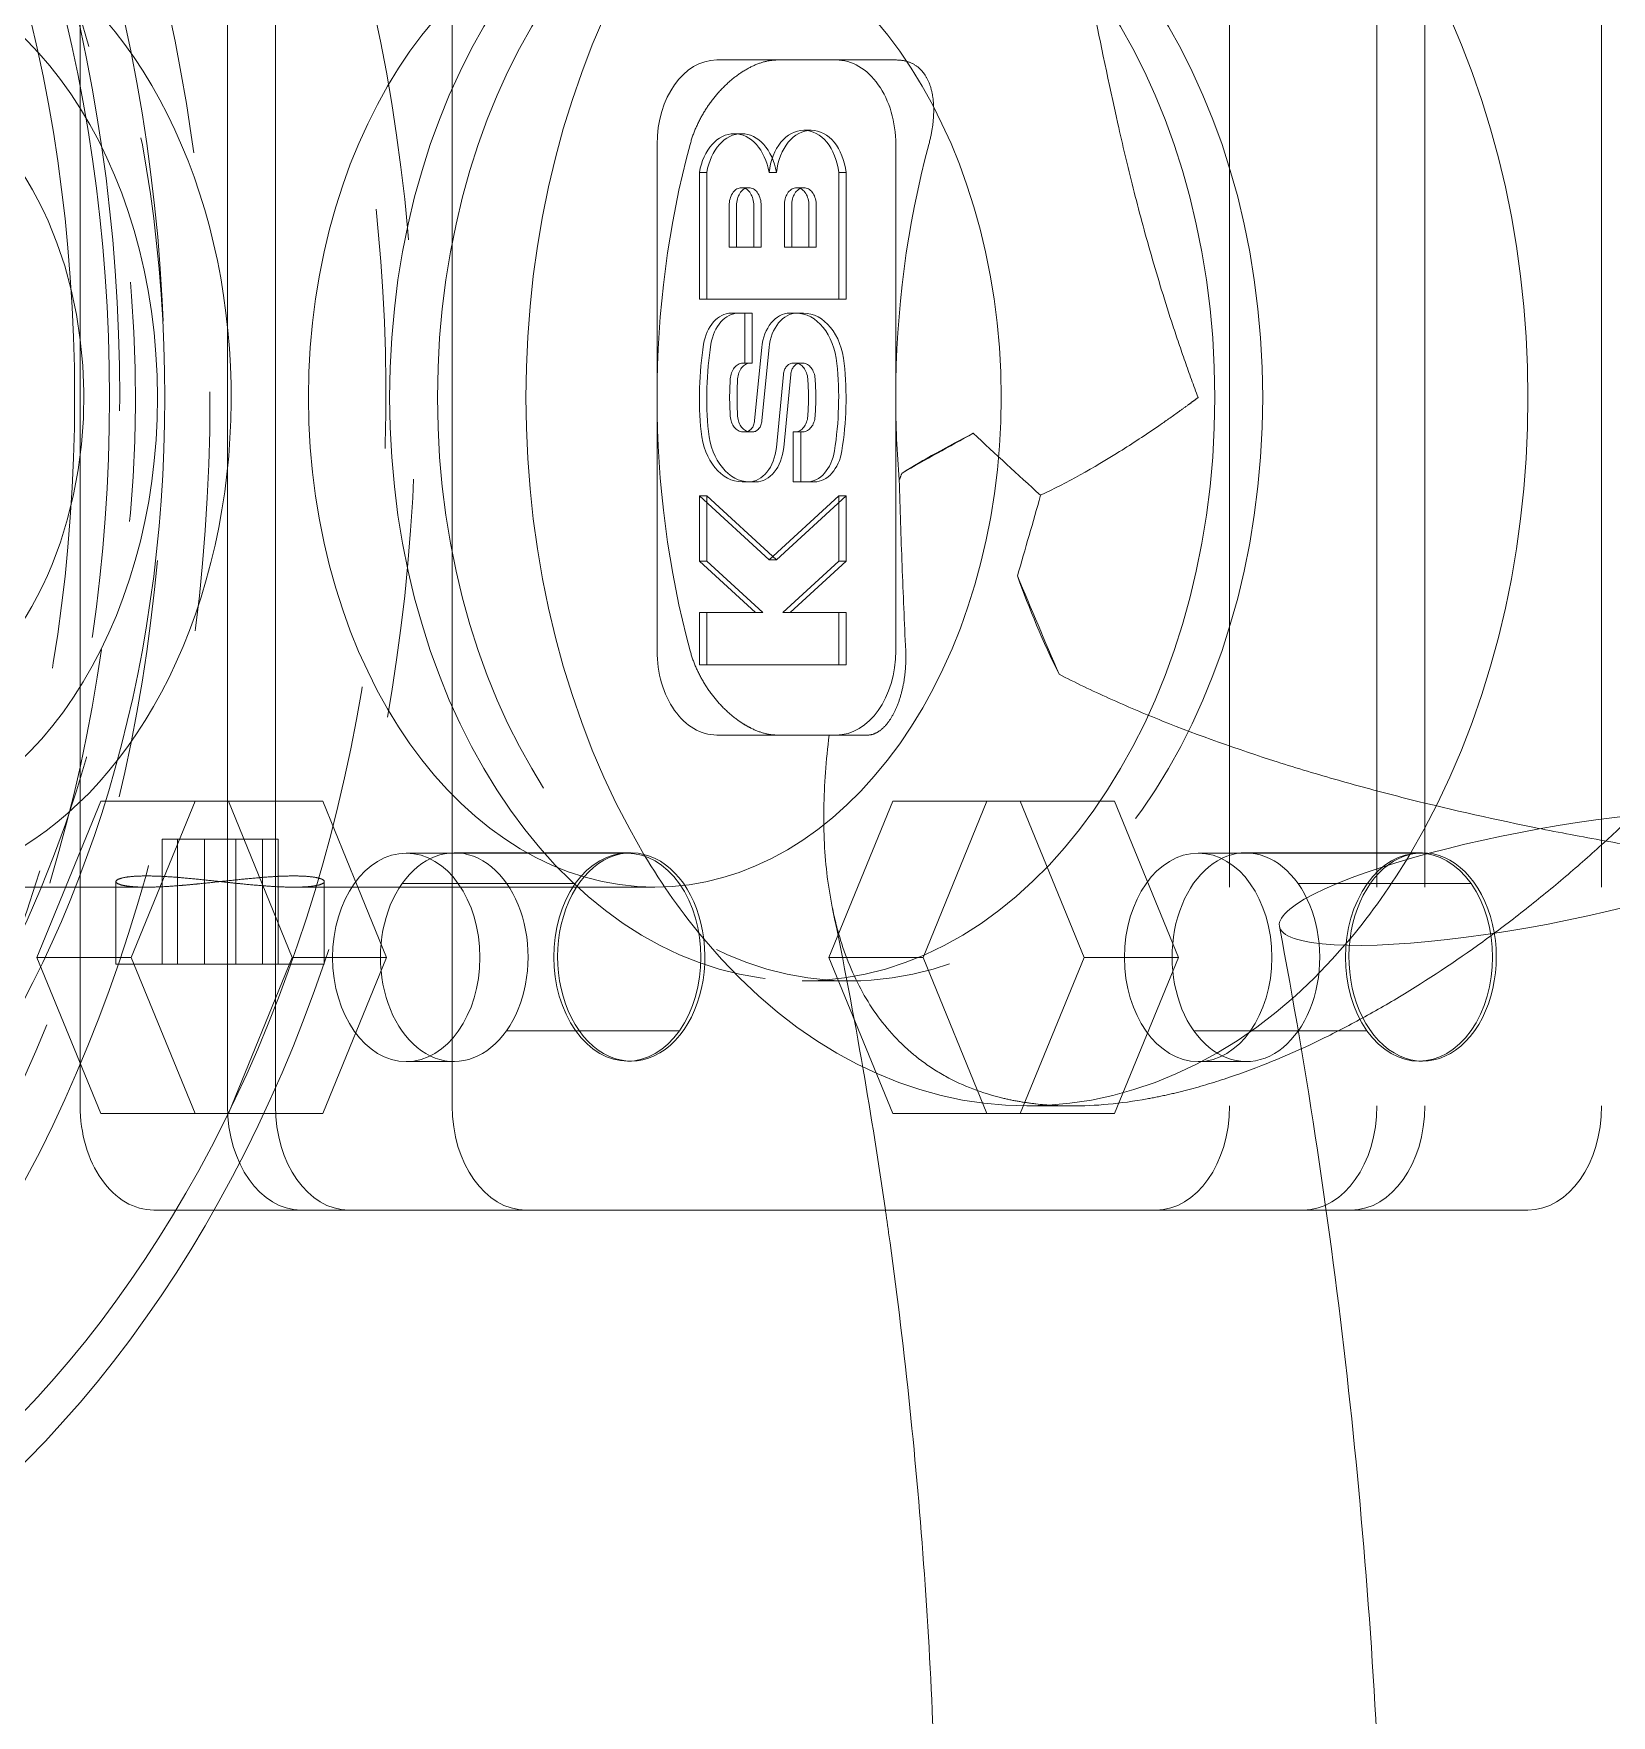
# Model space of a CAD drawing. Header units: millimetres. Extents: x -46397 to 283259, y -8690 to 23983.
# Drawn here: x 188616.7 to 188699, y 1021.4 to 1109.1 of the extents above; entities that cross this region are included whole.
import ezdxf

# ---------------------------------------------------------------- set-up
doc = ezdxf.new("R2010")
doc.units = ezdxf.units.MM
doc.linetypes.add('CENTER', pattern=[2, 1.25, -0.25, 0.25, -0.25])
doc.layers.add('mDƯỜNG TÂM', color=8, linetype='CENTER', lineweight=0)

# ---------------------------------------------------------------- blocks, each defined once
blk = doc.blocks.new('ggd')
at = {"layer": 'mDƯỜNG TÂM', "color": 8, "ltscale": 50, "extrusion": (6.890185696795331e-16, 1, 0)}
for p, q in [((501.7001736341626, 994.9435067650847), (501.7005156006489, 1068.856550243814)), ((509.3861169079901, 994.9434356454294), (509.3864588744764, 1068.856479124159)), ((511.884048471984, 994.9434125315456), (511.8843904384703, 1068.856456010275)), ((521.1071804005769, 994.943327187968), (521.1075223670341, 1068.856370666697)), ((561.6508731376962, 1068.856550243814), (561.6505311712099, 994.9435067650847)), ((569.3368164115236, 1068.856479124166), (569.3364744450373, 994.9434356454367)), ((571.8347479755175, 1068.856456010275), (571.8344060090312, 994.9434125315529)), ((581.0578799040813, 1068.856370666697), (581.057537937595, 994.943327187968)), ((538.0607018686133, 1049.508452479757), (534.9036806617514, 1049.508452479757)), ((534.9037010288739, 1049.508452479662), (541.1293150806741, 1049.508394872741)), ((544.2863362875651, 1049.508394872748), (538.0607222357648, 1049.508452479662)), ((539.4479859946587, 1045.839928613343), (539.83228315835, 1045.839928613343)), ((531.7908125344838, 1031.899785630834), (531.7908736358513, 1045.10630737005)), ((535.816376787785, 1045.663875260863), (536.2006739514763, 1045.663875260863)), ((544.2421017394518, 1045.106192156214), (544.2420406380843, 1031.899670416999)), ((534.0005755380262, 1043.638892062816), (534.000544987357, 1037.035631193205)), ((534.0005755380262, 1043.638892062816), (534.3848727017175, 1043.638892062816)), ((534.3848727017175, 1043.638892062809), (534.3848421510484, 1037.035631193197)), ((537.6321837349096, 1043.638858458777), (538.016480898601, 1043.638858458777)), ((541.2637613810948, 1037.035563985133), (541.2637919317931, 1043.638824854737)), ((541.2637919317931, 1043.638824854737), (541.6480890954845, 1043.638824854737)), ((541.6480585448153, 1037.035563985133), (541.6480890954845, 1043.638824854737)), ((536.195096637879, 1042.846480452034), (536.5793938015995, 1042.846480452034)), ((539.0692551251268, 1042.846453856837), (539.4535522888182, 1042.846453856837)), ((535.5569715151505, 1042.010073313249), (535.5569609921367, 1039.735616791491)), ((535.9412686788419, 1042.010073313242), (535.9412581558281, 1039.735616791491)), ((536.8332118727558, 1039.735604982074), (536.8332223957404, 1042.010061503832)), ((537.2175090364472, 1039.735604982074), (537.2175195594609, 1042.010061503832)), ((538.4311300023692, 1042.010046718053), (538.4311194793554, 1039.735590196295)), ((538.8154271660896, 1042.010046718053), (538.8154166430759, 1039.735590196302)), ((539.7073703599744, 1039.735578386877), (539.7073808829882, 1042.010034908635)), ((540.0916675236949, 1039.735578386877), (540.0916780467087, 1042.010034908635)), ((535.5569609921367, 1039.735616791491), (535.9412581558281, 1039.735616791491)), ((535.5569609921367, 1039.735616791491), (536.8332118727558, 1039.735604982074)), ((535.9412581558281, 1039.735616791491), (537.2175090364472, 1039.735604982074)), ((536.8332118727558, 1039.735604982074), (537.2175090364472, 1039.735604982074)), ((538.4311194793845, 1039.735590196295), (538.8154166430759, 1039.735590196295)), ((538.4311194793845, 1039.735590196295), (539.7073703599744, 1039.735578386877)), ((538.8154166430759, 1039.735590196295), (540.0916675236949, 1039.735578386877)), ((539.7073703599744, 1039.735578386877), (540.0916675236949, 1039.735578386877)), ((534.0005449873279, 1037.035631193205), (534.3848421510484, 1037.035631193205)), ((534.0005449873279, 1037.035631193205), (541.2637613810948, 1037.035563985133)), ((534.3848421510484, 1037.035631193205), (541.6480585447862, 1037.035563985133)), ((541.2637613810948, 1037.035563985133), (541.6480585447862, 1037.035563985133)), ((535.6564596053213, 1036.301920218415), (536.0407567690127, 1036.301920218415)), ((536.3662749325158, 1036.301913650401), (535.6564692457323, 1036.301920218379)), ((536.7505720962072, 1036.301913650394), (536.0407664094528, 1036.301920218379)), ((536.3662628480233, 1033.689957128641), (536.3662749325158, 1036.301913650401)), ((536.3662749325158, 1036.301913650401), (536.7505720962072, 1036.301913650401)), ((536.7505600117147, 1033.689957128641), (536.7505720962072, 1036.301913650394)), ((538.7093615209451, 1036.301891969277), (539.0936586846365, 1036.301891969277)), ((539.0378927699348, 1036.301888929353), (538.7093711613852, 1036.301891969233)), ((538.7093711613561, 1036.301891969233), (539.0936683250766, 1036.301891969233)), ((539.0378927699348, 1036.301888929353), (539.4221899336553, 1036.301888929353)), ((539.4221899336553, 1036.301888929353), (539.0936683250766, 1036.301891969233)), ((537.2496895947843, 1034.501927364174), (536.8794619288528, 1030.692609098129)), ((537.6339867584757, 1034.501927364174), (537.2637590925442, 1030.692609098121)), ((536.2511868876463, 1033.689958193434), (536.6354840513668, 1033.689958193434)), ((536.251191096846, 1033.689958193419), (536.6354882605374, 1033.689958193419)), ((536.251191096846, 1033.689958193419), (536.3662628480233, 1033.689957128641)), ((536.3662628480233, 1033.689957128641), (536.7505600117147, 1033.689957128641)), ((536.6354882605374, 1033.689958193427), (536.7505600117147, 1033.689957128641)), ((538.8576483853394, 1033.689934075308), (539.2419455490308, 1033.689934075308)), ((538.8576515154273, 1033.689934075293), (539.2419486791187, 1033.689934075293)), ((538.8576515153982, 1033.689934075293), (539.0130843135703, 1033.68993263704)), ((539.0130843135703, 1033.689932637048), (539.3973814772617, 1033.689932637048)), ((539.2419486791187, 1033.689934075293), (539.3973814772617, 1033.689932637048)), ((538.0145692504011, 1029.297528683666), (538.3847969163035, 1033.106846949719)), ((538.3988664140925, 1029.297528683659), (538.7690940799948, 1033.106846949711)), ((531.7907514331164, 1018.693263891626), (531.7908125344838, 1031.899785630834)), ((544.2420406380843, 1031.899670416999), (544.2419795367168, 1018.69314867779)), ((536.4066073368595, 1030.109521972539), (536.251174531586, 1030.109523410792)), ((536.251174531586, 1030.109523410792), (536.6354716952774, 1030.109523410792)), ((536.4066073368595, 1030.109521972539), (536.7909045005508, 1030.109521972539)), ((536.4066104598169, 1030.109521972525), (536.7909076235374, 1030.109521972525)), ((536.7909045005508, 1030.109521972539), (536.6354716953065, 1030.109523410792)), ((538.8979959971621, 1030.109498919192), (538.8979839126696, 1027.497542397439)), ((539.0130677483103, 1030.109497854413), (538.8979959971621, 1030.109498919199)), ((538.8979959971621, 1030.109498919192), (539.2822931608534, 1030.109498919192)), ((539.0130677483103, 1030.109497854413), (539.3973649120016, 1030.109497854413)), ((539.01307195751, 1030.109497854392), (539.3973691212304, 1030.109497854392)), ((539.2822931608534, 1030.109498919199), (539.282281076361, 1027.497542397447)), ((539.3973649120016, 1030.109497854413), (539.2822931608534, 1030.109498919192)), ((536.2263660752214, 1027.49756711848), (536.6106632389128, 1027.49756711848)), ((536.2263660752214, 1027.49756711848), (536.5548876838002, 1027.4975640786)), ((536.5548876837711, 1027.4975640786), (536.9391848474916, 1027.4975640786)), ((536.5548973242403, 1027.497564078556), (536.9391944879317, 1027.497564078556)), ((536.6106632389128, 1027.49756711848), (536.9391848474916, 1027.4975640786)), ((538.8979839126696, 1027.497542397439), (539.282281076361, 1027.497542397439)), ((538.8979839126696, 1027.497542397439), (539.607789599424, 1027.497535829454)), ((539.282281076361, 1027.497542397439), (539.9920867631154, 1027.497535829454)), ((539.6077992398641, 1027.49753582941), (539.9920964035555, 1027.49753582941)), ((534.0004974640615, 1026.763892062707), (534.000481759751, 1023.369544819274)), ((537.6320902299485, 1023.428585765323), (534.0004974640615, 1026.7638920627)), ((534.0004974640615, 1026.763892062707), (534.3847946277529, 1026.763892062707)), ((534.3847946277529, 1026.7638920627), (534.3847789234424, 1023.369544819267)), ((538.0163873936399, 1023.428585765323), (534.3847946277529, 1026.763892062707)), ((541.2637138578284, 1026.763824854635), (537.6320902299485, 1023.428585765323)), ((541.6480110215198, 1026.763824854635), (538.0163873936399, 1023.428585765323)), ((541.2636981535179, 1023.369477611202), (541.2637138577993, 1026.763824854635)), ((541.2637138578284, 1026.763824854635), (541.6480110215198, 1026.763824854635)), ((541.6479953172093, 1023.369477611202), (541.6480110215198, 1026.763824854635)), ((534.000481759751, 1023.369544819274), (534.3847789234715, 1023.369544819274)), ((534.000481759751, 1023.369544819274), (536.9192953183083, 1020.688865054151)), ((534.3847789234424, 1023.369544819274), (537.3035924819997, 1020.688865054151)), ((537.6320902299485, 1023.428585765323), (538.0163873936399, 1023.428585765323)), ((538.344859790348, 1020.688851863109), (541.2636981535179, 1023.369477611202)), ((538.7291569540394, 1020.688851863102), (541.6479953172093, 1023.369477611202)), ((541.2636981535179, 1023.369477611202), (541.6479953172093, 1023.369477611202)), ((534.0004693574447, 1020.688892062666), (534.0004567298165, 1017.959544236561)), ((536.9192953183083, 1020.688865054159), (534.0004693574447, 1020.688892062666)), ((534.0004693574447, 1020.688892062666), (534.384766521136, 1020.688892062666)), ((534.384766521136, 1020.688892062666), (534.3847538935079, 1017.959544236561)), ((537.3035924819997, 1020.688865054159), (534.384766521136, 1020.688892062666)), ((536.9192953183083, 1020.688865054159), (537.3035924819997, 1020.688865054159)), ((541.2636857511825, 1020.688824854595), (538.3448597903189, 1020.688851863109)), ((538.344859790348, 1020.688851863109), (538.7291569540394, 1020.688851863109)), ((541.6479829148739, 1020.688824854595), (538.7291569540394, 1020.688851863109)), ((541.2636731235834, 1017.959477028489), (541.2636857511825, 1020.688824854595)), ((541.2636857511825, 1020.688824854595), (541.6479829148739, 1020.688824854595)), ((541.6479702872748, 1017.959477028489), (541.647982914903, 1020.688824854595)), ((534.0004567298165, 1017.959544236568), (534.384753893537, 1017.959544236568)), ((534.0004567298165, 1017.959544236568), (541.2636731235834, 1017.959477028497)), ((534.384753893537, 1017.959544236561), (541.6479702872748, 1017.959477028489)), ((541.2636731235834, 1017.959477028489), (541.6479702872748, 1017.959477028489)), ((541.1291521436942, 1014.291003568178), (534.903538091894, 1014.291061175092)), ((538.0605592987849, 1014.291061175092), (540.7700181204709, 1014.291036103903)), ((542.7682275236002, 1014.291003568076), (541.1291725108167, 1014.291003568076)), ((499.4480328591599, 1002.693552281715), (502.776181639696, 1010.845726194806)), ((502.776181639696, 1010.845726194806), (507.6951853349456, 1010.845680678227)), ((502.776181639696, 1010.845726194806), (509.4324037670158, 1010.845726194806)), ((504.3670365543803, 1002.693506765136), (507.6951853349456, 1010.845680678227)), ((507.6951853349456, 1010.845680678227), (514.3514074622653, 1010.845680678227)), ((509.4324037670158, 1010.845726194806), (514.3514074622653, 1010.845680678227)), ((509.4324037670158, 1010.845726194806), (512.7604771137703, 1002.693552281708)), ((514.3514074622653, 1010.845680678227), (516.1840079990216, 1006.356693588037)), ((540.7522920135234, 1002.693552281715), (544.0804407940595, 1010.845726194806)), ((544.0804407940595, 1010.845726194806), (550.7366629213793, 1010.845726194806)), ((544.0804407940595, 1010.845726194806), (548.9994444893091, 1010.845680678234)), ((545.6712957087439, 1002.693506765136), (548.9994444893091, 1010.845680678227)), ((548.9994444893091, 1010.845680678227), (555.6556666166289, 1010.845680678227)), ((550.7366629213793, 1010.845726194806), (555.6556666166289, 1010.845680678234)), ((550.7366629213793, 1010.845726194806), (554.0647362681339, 1002.693552281715)), ((555.6556666166289, 1010.845680678227), (558.9837399633834, 1002.693506765136)), ((505.9710279420833, 1008.856777826317), (505.9709977685707, 1002.335038695841)), ((506.7831434060063, 1008.856760046416), (505.9710279420833, 1008.856777826324)), ((505.9710279420833, 1008.856777826317), (508.1897686512093, 1008.856777826317)), ((506.7831434060063, 1008.856760046416), (506.7831132324936, 1002.33502091594)), ((509.813999578997, 1008.856742266493), (506.7831434060063, 1008.856760046408)), ((508.1897686512093, 1008.856777826317), (508.1897384776967, 1002.335038695841)), ((508.1897686512093, 1008.856777826317), (511.2206248242001, 1008.856760046408)), ((509.813999578997, 1008.856742266493), (509.8139694054844, 1002.335003136017)), ((512.032740288123, 1008.856742266493), (509.813999578997, 1008.856742266493)), ((511.2206248242001, 1008.856760046416), (511.2205946506874, 1002.33502091594)), ((511.2206248242001, 1008.856760046416), (512.032740288123, 1008.8567422665)), ((512.032740288123, 1008.856742266493), (512.0327101146104, 1002.335003136017)), ((518.7092522447056, 1008.128218254089), (530.2381671554467, 1008.12811157461)), ((521.22255579583, 1008.149934270645), (530.4456877243938, 1008.14984892706)), ((560.0135113990691, 1008.128218254096), (571.5424263098103, 1008.128111574617)), ((562.4960711770982, 1008.149934270645), (571.7192031056911, 1008.14984892706)), ((491.5162334210763, 1006.356921844148), (505.1587811763457, 1006.356795606778)), ((503.5670912849309, 1006.64752218606), (503.5670713328, 1002.335046060522)), ((512.8446808022272, 1006.35672448753), (515.6606472861022, 1006.356698430798)), ((514.4366565025703, 1006.647488892566), (514.4366370756761, 1002.448532909693)), ((515.6606472861022, 1006.356698430798), (531.6752870267665, 1006.35655024396)), ((516.1840079990216, 1006.356693588037), (517.6794808090199, 1002.693506765136)), ((518.49745685776, 1006.547238361338), (527.5284402044781, 1006.54715479575)), ((574.2520883423276, 1006.547154796172), (565.2211049956095, 1006.547238361767)), ((502.7761062059144, 994.5413783686236), (499.4480328591599, 1002.693552281715)), ((499.4480328591599, 1002.693552281715), (504.3670365543803, 1002.693506765136)), ((507.695109901164, 994.5413328520372), (504.3670365543803, 1002.693506765136)), ((508.1897384776967, 1002.335038695848), (505.9709977685707, 1002.335038695848)), ((506.7831132324936, 1002.335020915933), (505.9709977685707, 1002.335038695848)), ((509.8139694054844, 1002.335003136017), (506.7831132324936, 1002.335020915933)), ((508.1897384776967, 1002.335038695848), (511.2205946506874, 1002.335020915933)), ((512.7604771137703, 1002.693552281715), (509.4323283332342, 994.5413783686163)), ((512.0327101145813, 1002.335003136017), (509.8139694054844, 1002.335003136017)), ((511.2205946506874, 1002.335020915933), (512.0327101145813, 1002.335003136017)), ((512.7604771137703, 1002.693552281715), (514.5195589591749, 1002.693536004561)), ((517.6794808090199, 1002.693506765136), (514.3513320284546, 994.5413328520372)), ((514.4366370756761, 1002.448532909693), (514.4366365503811, 1002.334995771329)), ((514.5195589591749, 1002.693536004561), (517.6794808090199, 1002.693506765136)), ((544.0803653602779, 994.5413783686236), (540.7522920135234, 1002.693552281715)), ((540.7522920135234, 1002.693552281715), (545.6712957087439, 1002.693506765136)), ((548.9993690555275, 994.5413328520372), (545.671295708773, 1002.693506765136)), ((554.0647362681339, 1002.693552281715), (550.7365874875977, 994.5413783686163)), ((554.0647362681339, 1002.693552281715), (558.9837399633834, 1002.693506765136)), ((558.9837399633834, 1002.693506765136), (555.6555911828182, 994.5413328520372)), ((539.3611850402958, 1001.46517477656), (541.8591166042897, 1001.465151662669)), ((532.9631655151315, 998.861242266692), (523.9321821683843, 998.8613258322875)), ((559.7863085661957, 998.8613258318655), (568.8172919129138, 998.8612422662773)), ((518.7091516663495, 997.2586530368644), (521.2070832303434, 997.2586299229733)), ((530.253438564192, 997.2802854878246), (530.4455871460377, 997.2802837098279)), ((560.013410820713, 997.2586530368644), (562.5113423846778, 997.2586299229806)), ((571.5269539454603, 997.2802854878246), (571.719102527306, 997.2802837098279)), ((551.0821881858574, 994.9433271887538), (553.4710805579089, 994.943305083827)), ((509.4323283332342, 994.5413783686236), (502.7761062059144, 994.5413783686236)), ((502.7761062059144, 994.5413783686236), (507.695109901164, 994.5413328520444)), ((511.2697430301632, 994.5413328520372), (507.695109901164, 994.5413328520372)), ((509.4323283332342, 994.5413783686236), (511.2697563060501, 994.541361366515)), ((514.3513320284837, 994.5413328520372), (511.2697430301632, 994.5413328520372)), ((511.2697563060501, 994.541361366515), (514.3513320284837, 994.5413328520444)), ((550.7365874875977, 994.5413783686236), (544.0803653602779, 994.5413783686236)), ((544.0803653602779, 994.5413783686236), (548.9993690555275, 994.5413328520444)), ((555.6555911828473, 994.5413328520372), (548.9993690555275, 994.5413328520372)), ((550.7365874875977, 994.5413783686236), (555.6555911828473, 994.5413328520444)), ((505.5430949819856, 989.5087241564615), (508.6855860215728, 989.508695078337)), ((508.6856024411099, 989.5087241563597), (505.5431201265892, 989.5087241563597)), ((508.6855860215728, 989.508695078337), (513.2290382558131, 989.5086530368135)), ((557.8075343896344, 989.5087241563597), (508.6856024411099, 989.5087241563597)), ((565.4934776634327, 989.5086530367043), (513.2290634003875, 989.5086530367043)), ((515.7269698197779, 989.5086299229297), (524.9501017483708, 989.5085445793447)), ((567.9914092274266, 989.5086299228133), (515.7269949643814, 989.5086299228133)), ((577.2145411560195, 989.5085445792356), (524.9501268929453, 989.5085445792356))]:
    blk.add_line(p, q, dxfattribs=at)
at = {"layer": 'mDƯỜNG TÂM', "color": 8, "ltscale": 50}
for centre, major_axis, ratio, start_param, end_param in [((471.1487201046257, 1031.900588571698), (-0.0006084991956002776, -65.76086956422351), 0.7071067811714111, -1.570789783786966, 4.490080882379702), ((460.4360979596095, 1031.90068769786), (-0.0006286148553484898, -67.93478260767084), 0.707106781171373, -1.570789783786884, 4.712395523392702), ((471.1487201046257, 1031.900588571712), (-0.0006286148550644843, -67.9347826076701), 0.7071067811713899, 2.597233569913262e-14, 3.141592653589819), ((459.6198051939136, 1031.900695251192), (-0.0006084991799773386, -65.76086956422536), 0.7071067811713733, -1.570789783786884, 4.712395523392702), ((458.0826165391481, 1031.900709475121), (-0.0005978171597637182, -64.60645726415213), 0.7071067811713732, -1.570789783786884, 4.712395523392702), ((458.0826165391481, 1031.900709475121), (-0.0005670194641789456, -61.27813192063342), 0.7071067811713732, -1.570789783786884, 4.712395523392702), ((459.6198051939136, 1031.900695251192), (-0.0005707182605037352, -61.67786304708815), 0.707106781171373, -1.570789783786884, 4.712395523392702), ((468.8429371225066, 1031.900609907607), (-0.0004878051277504286, -52.71739130355257), 0.7071067811713732, -1.570789783786884, 4.712395523392702), ((468.8429371224775, 1031.900609907614), (-0.0004676894438830547, -50.54347826010788), 0.7071067811713733, -0.3621533011822278, 3.265440386558965), ((491.5164697802393, 1031.900400104634), (-0.0002363591805326111, -25.54347826048591), 0.7071067811714474, -0.03637033671137146, 4.712395523392632), ((489.5949839618115, 1031.900417884543), (-0.0002112145936223511, -22.82608695617791), 0.7071067811713393, 0.1489508395607219, 4.712395523392773), ((489.5949839617824, 1031.900417884543), (-0.0001609253951970682, -17.39130434756332), 0.7071067811715488, 0.3522211058084241, 2.822669206594572), ((539.4479859946587, 1043.241423178493), (1.84592964925678e-15, 2.59850543485099), 0.7071067811865471, -1.417259087263, 1.417246001247582), ((539.83228315835, 1043.241423178493), (1.956951951726226e-15, 2.598505434861047), 0.7071067811865474, -1.417259087263005, 1.417246001247577), ((557.9230196659628, 1031.89978563082), (-0.0003419665273411262, -36.95652173863926), 0.7071067811683491, -1.936221932136347, -1.570789783786398), ((535.816376787785, 1043.023155742834), (1.652971331546051e-15, 2.640719518032856), 0.7071067811865471, -1.33547323991281, 1.335460153896791), ((536.2006739514763, 1043.023155742834), (2.208082843858663e-15, 2.640719518032906), 0.7071067811865471, -1.335473239912803, 1.335460153896798), ((536.195096637879, 1041.941428249505), (6.929867131215519e-16, 0.9050522025444379), 0.7071067811865471, -1.494889979430657, 1.494876893415022), ((536.5793938015704, 1041.941428249505), (6.652311375032567e-16, 0.9050522025405682), 0.7071067811865471, -1.494889979430662, 1.494876893415016), ((539.0692551251268, 1041.941401654301), (6.305366679867672e-16, 0.9050522025449899), 0.7071067811865472, -1.49488997942264, 1.494876893407006), ((539.4535522888182, 1041.941401654301), (7.068645009270805e-16, 0.9050522025411202), 0.7071067811865472, -1.494889979422646, 1.494876893407), ((535.6564596053213, 1034.21822456619), (1.517387773184917e-15, 2.083695652233512), 0.7071067811865472, -6.543008526982419e-06, 1.349022882197171), ((536.0407567690127, 1034.21822456619), (1.546727300410815e-15, 2.08369565223192), 0.707106781186547, -6.543008536752382e-06, 1.349022882197161), ((538.7093615209451, 1034.218196317051), (1.542632743141124e-15, 2.083695652228055), 0.7071067811865471, -6.543008526982419e-06, 1.434204764213336), ((539.0936586846365, 1034.218196317051), (1.435704997949333e-15, 2.08369565223342), 0.7071067811865472, -6.543008538528738e-06, 1.434204764213324), ((539.0378786487272, 1033.249715016296), (1.991982201574462e-15, 3.052173913128493), 0.7071067811865471, -1.429298919284176, -6.543008842063713e-06), ((539.4221758124477, 1033.249715016296), (-2.18958312970668e-15, -3.052173913127115), 0.7071067811865471, 1.712293734305601, 3.141586110580935), ((542.9273600411543, 1031.899679026035), (-8.254395766043945e-15, -12.62445652218013), 0.7071067811865472, -1.792569771390543, -1.429298919284624), ((543.3116572048457, 1031.899679026035), (9.586663395594541e-15, 12.62445652218073), 0.7071067811865472, 1.349022882199249, 1.712293734305169), ((536.2511868876463, 1032.780175584718), (6.582303651162984e-16, 0.9097826087249022), 0.7071067811865472, -6.543008833403974e-06, 1.473871025558122), ((536.6354840513377, 1032.780175584718), (6.0604043007082e-16, 0.9097826087243147), 0.7071067811865471, -6.543008768344905e-06, 1.473871025558187), ((538.8576483853394, 1033.014934075291), (4.722695269067139e-16, 0.6750000000192444), 0.7071067811865471, -6.557901398807076e-06, 1.434204764212881), ((539.2419455490599, 1033.014934075291), (4.650875345499915e-16, 0.6750000000236666), 0.7071067811865472, -6.557901427894919e-06, 1.434204764212851), ((539.0130801043706, 1032.780150028346), (6.823682630120537e-16, 0.9097826087217805), 0.7071067811865472, -1.473884239954837, -6.54300877100944e-06), ((539.397377268062, 1032.780150028346), (-6.666456374460166e-16, -0.9097826087230831), 0.7071067811865471, 1.667708413634893, 3.14158611058096), ((532.336898804002, 1031.899777021805), (8.254395766043945e-15, 12.62445652218013), 0.7071067811865472, -1.792569771390543, -1.429298919284624), ((532.7211959677225, 1031.899777021805), (-9.586663395594541e-15, -12.62445652218073), 0.7071067811865472, 1.349022882199249, 1.712293734305169), ((542.6545963957033, 1031.89968154997), (-7.673043920037767e-15, -10.00827569278355), 0.7071067811865475, -1.667721628020416, -1.473884104816073), ((543.0388935593946, 1031.89968154997), (7.562021617575141e-15, 10.00827569278339), 0.7071067811865474, 1.473871025569375, 1.667708548773719), ((532.6096624497441, 1031.899774497855), (8.006110827160011e-15, 10.0082756923985), 0.7071067811865472, -1.667721628022878, -1.473884123251275), ((532.9939596134354, 1031.899774497855), (-7.562021617309868e-15, -10.00827569239838), 0.7071067811865472, 1.473871025566915, 1.667708530338518), ((557.9230196658755, 1031.899785630849), (-0.0003419664146775543, -36.95652173863928), 0.70710678116626, -1.570789783787765, -1.205357635437816), ((536.2511787408148, 1031.019306019509), (-6.615515813125821e-16, -0.9097826087395601), 0.7071067811865472, -1.473884037090741, -6.543024763105976e-06), ((536.6354759045062, 1031.019306019509), (6.577068987611619e-16, 0.9097826087339972), 0.7071067811865472, 1.667708616499077, 3.141586110565055), ((539.01307195751, 1031.019280463115), (-6.75061756808682e-16, -0.9097826087212643), 0.7071067811865472, -6.543008833403974e-06, 1.473871025562101), ((539.3973691212304, 1031.019280463115), (-5.644070666471341e-16, -0.9097826087239628), 0.7071067811865472, -6.543008768344905e-06, 1.473871025562167), ((536.2263801964291, 1030.549741031537), (-2.103004504031484e-15, -3.05217391312052), 0.707106781186547, -1.429298919285612, -6.543006460635326e-06), ((536.6106773601205, 1030.549741031537), (2.236676467504363e-15, 3.052173913121657), 0.7071067811865471, 1.712293734304206, 3.141586110583358), ((536.4066104598169, 1030.784521972542), (-4.97306550275578e-16, -0.6750000000155406), 0.7071067811865472, -6.543004591463841e-06, 1.43420476421671), ((536.7909076235082, 1030.784521972542), (-4.095763833134258e-16, -0.6750000000159629), 0.7071067811865474, -6.543004602566072e-06, 1.434204764216699), ((573.1535387188778, 1029.370938078675), (-35.66605628011537, -9.680750413067745), 0.2534000879745835, -0.8701273824688469, -0.7128905206299458), ((536.5548973242403, 1029.581259730789), (-1.542632743141124e-15, -2.083695652228055), 0.7071067811865471, -6.543008526982419e-06, 1.434204764213336), ((536.9391944879317, 1029.581259730789), (-1.435704997949333e-15, -2.08369565223342), 0.7071067811865472, -6.543008538528738e-06, 1.434204764213324), ((539.6077992398641, 1029.58123148165), (-1.517387773184917e-15, -2.083695652233512), 0.7071067811865472, -6.543008526982419e-06, 1.349022882197171), ((539.9920964035555, 1029.58123148165), (-1.546727300410815e-15, -2.08369565223192), 0.707106781186547, -6.543008536752382e-06, 1.349022882197161), ((577.601748279063, 1006.834592584441), (-13.34946932044415, -2.529240280470366), 0.1830082329306786, -0.802727932158005, 4.286554925960052), ((577.601748279063, 1006.834592584441), (-13.34946932044625, -2.529240280469313), 0.1830082329307275, -1.996503014819274, -0.8027279321579908), ((518.7092019555275, 1002.69343564548), (-5.028918842787923e-05, -5.434782608613668), 0.7071067811713732, 1.570802869802909, 7.853988176982496), ((521.2225055066519, 1002.715151662029), (5.028919655699948e-05, 5.434782608613931), 0.7071067811715299, -2.359016378069093, 0.7882331373135942), ((530.4456374352158, 1002.715066318451), (5.028919361457539e-05, 5.434782608614602), 0.7071067811711693, -0.1736067804672476, 4.8860088468697), ((530.2381168662396, 1002.693328966001), (5.028918524982205e-05, 5.434782608614324), 0.7071067811715295, -2.353359516168322, 0.782576275629761), ((530.4456374352158, 1002.715066318451), (5.02891998012932e-05, 5.434782608608627), 0.707106781171992, -1.397176460309948, -0.1736067804659509), ((560.0134611098911, 1002.69343564548), (-5.028918842787923e-05, -5.434782608613668), 0.7071067811713732, 1.570802869802909, 7.853988176982496), ((562.4960208879202, 1002.715151662029), (5.028918766588941e-05, 5.434782608612679), 0.7071067811711063, -0.7882200511315087, 2.359029464249758), ((571.5423760206031, 1002.693328966008), (5.028918766722167e-05, 5.434782608613924), 0.7071067811708088, -0.7825631895042777, 2.353372602293805), ((571.719152816484, 1002.715066318451), (-5.028919412150323e-05, -5.434782608613152), 0.7071067811716998, -1.744403107262472, 3.315212520074476), ((571.719152816484, 1002.715066318451), (5.028920306579298e-05, 5.434782608608599), 0.7071067811711308, 0.1736198664853528, 1.39718954632935), ((530.2534888533701, 1002.715068096441), (-5.028919250357521e-05, -5.43478260861434), 0.7071067811708581, -2.35335951616644, 0.782576275629514), ((571.5270042346383, 1002.715068096441), (-5.028919496382944e-05, -5.434782608613924), 0.7071067811714762, -0.7825631895033229, 2.35337260229476)]:
    blk.add_ellipse(centre, major_axis=major_axis, ratio=ratio, start_param=start_param, end_param=end_param, dxfattribs=at)
at = {"layer": 'mDƯỜNG TÂM', "color": 8, "ltscale": 50, "extrusion": (0, 0, -1)}
for centre, major_axis, ratio, start_param, end_param in [((539.3614666597568, 1031.899957384798), (-0.000281619455193488, -30.43478260823654), 0.7071067811713732, -1.570802869802909, 4.712382437376677), ((541.8593982237508, 1031.899934270914), (0.000281619455193488, 30.43478260823654), 0.7071067811713732, -1.570802869802908, 4.712382437376678), ((531.6755233859294, 1031.900028504453), (-0.000236359181769064, -25.54347826048435), 0.7071067811714706, 2.83225954378315e-13, 3.141592653590076), ((531.6755233859294, 1031.900028504453), (0.0002363591843415034, 25.54347826048071), 0.7071067811711644, -4.263256414560601e-13, 1.570789783786422), ((551.0825301523146, 1031.899848927329), (0.0003419664860799094, 36.95652173856841), 0.707106781171411, -2.271640074187848, -0.8699656654182806), ((551.0825301523146, 1031.899848927329), (-0.0003419664860799094, -36.95652173856841), 0.707106781171411, -2.271640074187848, -0.8699656654182806), ((534.9036806617514, 1045.106278566593), (3.253181134584827e-15, 4.402173913163653), 0.7071067811865471, -1.570789783786945, 6.543007538217793e-06), ((541.1292947135516, 1045.106220959671), (2.822569912991474e-15, 4.402173913163652), 0.7071067811865474, 6.543007550421741e-06, 1.570802869803273), ((570.3742477695341, 1031.899670416984), (0.0003419665269918548, 36.95652173865024), 0.7071067811683482, -1.57080286980334, -1.2053707214535), ((531.6755233859294, 1031.900028504453), (-0.000236359192332595, -25.54347826048584), 0.7071067811712097, -1.570802869803024, -5.062616992290714e-13), ((577.8116205571569, 1031.899601597419), (-72.7330386298257, -35.36103590746828), 0.1476552784938587, 1.16909804999911, 1.225548088728085), ((577.4983168779872, 1020.56255091849), (-23.37314470910286, 28.6265716693473), 0.6123747489752346, -1.204220308471605, -1.043257833262419), ((534.9035584590165, 1018.693235088162), (-2.83098603235414e-15, -4.402173913161833), 0.7071067811865474, 6.543007550419033e-06, 1.570802869803687), ((541.1291725108167, 1018.693177481255), (-3.079573261720598e-15, -4.402173913170929), 0.707106781186547, -1.570789783786118, 6.543005885983888e-06), ((551.0825301512959, 1031.899848927133), (0.0003419652278241877, 36.95652173829834), 0.7071067811548082, -2.440761992189883, -2.271640074163077), ((551.0825301528384, 1031.899848927387), (-0.0003419672551251815, -36.95652173865835), 0.7071067811605489, -0.8699656654327956, -0.7008437474076411), ((521.2071335195214, 1002.693412531597), (-5.028919131741293e-05, -5.434782608612631), 0.7071067811720488, -0.7882331373120541, 2.359016378068739), ((562.511392673885, 1002.693412531597), (-5.028919374391638e-05, -5.434782608613876), 0.7071067811716251, -2.359029464250632, 0.7882200511308715), ((551.0825301523146, 1031.899848927322), (-0.0003419664916292483, -36.95652173856843), 0.7071067811714067, -0.7008437473929643, 0.7008306613765451), ((509.0018539415905, 1002.335020915933), (-5.434782608790597, 2.514459407084242e-05), 4.626605308166125e-06, -0.7853981634081508, 3.022161124397711), ((509.0018539415905, 1002.335020915933), (5.434782608786715, -2.514459281219812e-05), 4.626605367218327e-06, 0.1194346918839509, 2.356194490095116), ((505.5431452711637, 994.9435067650847), (-5.028920600169603e-05, -5.434782608612379), 0.7071067811725373, -6.543010298898366e-06, 1.570789783784933), ((513.2290885449911, 994.9434356454294), (-5.028920600170444e-05, -5.434782608614199), 0.7071067811725372, -6.543010298898366e-06, 1.570789783784598), ((515.727020108985, 994.9434125315456), (-5.028919349851719e-05, -5.434782608615403), 0.7071067811716002, 0.002909947527710063, 1.570789783785888), ((524.9501520375488, 994.943327187968), (-5.028919571178608e-05, -5.4347826086142), 0.7071067811725372, -6.543008952419882e-06, 1.570789783785944), ((557.807559534238, 994.9435067650847), (-5.028919766304557e-05, -5.434782608614279), 0.7071067811704644, -1.57080286980411, -6.543009213544337e-06), ((565.4935028080363, 994.9434356454294), (-5.028919766304557e-05, -5.434782608614279), 0.7071067811704644, -1.57080286980411, -6.543009213544337e-06), ((567.9914343720302, 994.9434125315456), (-5.028919766304557e-05, -5.434782608614279), 0.7071067811704644, -1.57080286980411, -6.543009213544337e-06), ((577.2145663006231, 994.943327187968), (-5.028919766304557e-05, -5.434782608614279), 0.7071067811704644, -1.57080286980411, -6.543009213544337e-06), ((515.7270191597636, 994.9434133449686), (-4.838878031834678e-05, -5.434783422047601), 0.707106781172538, -6.295492052110774e-06, 0.002910194607491028)]:
    blk.add_ellipse(centre, major_axis=major_axis, ratio=ratio, start_param=start_param, end_param=end_param, dxfattribs=at)
at = {"layer": 'mDƯỜNG TÂM', "color": 8, "ltscale": 50, "extrusion": (0, 0, -0.9999999999999999)}
blk.add_ellipse((570.3742477678752, 1031.899670417013), major_axis=(0.0003419662909440021, 36.95652173860464), ratio=0.7071067811239389, start_param=-1.687593638267048, end_param=-1.570802869799561, dxfattribs=at)
at = {"layer": 'mDƯỜNG TÂM', "color": 8, "ltscale": 50, "extrusion": (0, 0, -0.9999999999999998)}
blk.add_ellipse((509.0018539418234, 1002.335020915991), major_axis=(5.434782608550054, -2.51446547569515e-05), ratio=4.626605871745511e-06, start_param=-0.119431529263168, end_param=0.1194346919103517, dxfattribs=at)
at = {"layer": 'mDƯỜNG TÂM', "color": 8, "ltscale": 50}
for points, knots in [([(553.2981320132967, 1057.208254783131), (553.5453516440757, 1056.492355873575), (553.7563531727355, 1055.715780762119), (554.0576596209139, 1054.470514154455), (554.1553102804755, 1054.041933248838), (554.3493941350025, 1053.158737511956), (554.4459811764245, 1052.703318633743), (554.9320283168345, 1050.375277128645), (555.3349941545166, 1048.350495752609), (556.0676618654979, 1045.097808693536), (556.3334893176216, 1043.973735589287), (556.9137365723145, 1041.67778306151), (557.2281891939056, 1040.505093437409), (557.915490828862, 1038.113285124273), (558.2891154409153, 1036.891710622942), (558.8977403388708, 1035.034904354259), (559.1084495442337, 1034.412417722189), (559.5465357796347, 1033.160675442188), (559.7744678480376, 1032.529734019809), (560.0099298937712, 1031.899524513399)], [0.01191688118130392, 0.01191688118130392, 0.01191688118130392, 0.01191688118130392, 0.01585140096528298, 0.01585140096528298, 0.01781866085727252, 0.01781866085727252, 0.01978592074926205, 0.01978592074926205, 0.02765496031722016, 0.02765496031722016, 0.0315894801011992, 0.0315894801011992, 0.03552399988517826, 0.03552399988517826, 0.03945851966915732, 0.03945851966915732, 0.04142577956114685, 0.04142577956114685, 0.04339303945313637, 0.04339303945313637, 0.04339303945313637, 0.04339303945313637]), ([(538.0607222357648, 1049.508452479662), (537.8448965591961, 1049.508454476745), (537.6214612317272, 1049.477062488229), (537.1606685700826, 1049.355082995993), (536.920985042525, 1049.262833814246), (536.450539573736, 1049.028179550958), (536.217550027126, 1048.885654077254), (535.7572312326811, 1048.551237614018), (535.5370144966, 1048.364512124623), (535.1162960675429, 1047.954989283884), (534.9142035982804, 1047.729861672822), (534.5431809070578, 1047.25754479356), (534.3730951811885, 1047.009731453734), (534.0642297402665, 1046.490572575996), (533.9257367856044, 1046.218755741502), (533.6910621392599, 1045.669998952406), (533.5933540608967, 1045.390742418662), (533.516398458276, 1045.10630737005)], [3.469446951953614e-18, 3.469446951953614e-18, 3.469446951953614e-18, 3.469446951953614e-18, 0.0008295963378120522, 0.0008295963378120522, 0.001659192675624101, 0.001659192675624101, 0.00248878901343615, 0.00248878901343615, 0.003318385351248196, 0.003318385351248196, 0.004147981689060242, 0.004147981689060242, 0.004977578026872287, 0.004977578026872287, 0.00580717436468433, 0.00580717436468433, 0.006636770702496372, 0.006636770702496372, 0.006636770702496372, 0.006636770702496372]), ([(545.9676265618764, 1045.106192156214), (546.0446982909925, 1045.391056419227), (546.1037041462259, 1045.670150634891), (546.1877116081305, 1046.217588712403), (546.2127410489775, 1046.487298471307), (546.2262865043012, 1047.009824720328), (546.2148710166512, 1047.257857788172), (546.1550052975654, 1047.728433526958), (546.1058852057904, 1047.952935097506), (545.9682361421874, 1048.364891391153), (545.8808226500696, 1048.550557636612), (545.7195362846251, 1048.798157038611), (545.6607105679577, 1048.875502468734), (545.5320295942947, 1049.019221788221), (545.462000410771, 1049.085563325971), (545.2400610232435, 1049.262242320416), (545.0747881932475, 1049.352533302132), (544.7067089388729, 1049.475924743034), (544.5026471297024, 1049.508392871176), (544.2863362875651, 1049.508394872748)], [0, 0, 0, 0, 0.0008297225916181872, 0.0008297225916181872, 0.001659445183236374, 0.001659445183236374, 0.002489167774854562, 0.002489167774854562, 0.003318890366472749, 0.003318890366472749, 0.004148612958090936, 0.004148612958090936, 0.004563474253900036, 0.004563474253900036, 0.004978335549709135, 0.004978335549709135, 0.005808058141327338, 0.005808058141327338, 0.006637780732945542, 0.006637780732945542, 0.006637780732945542, 0.006637780732945542]), ([(560.0099298937712, 1031.899524513399), (559.9254069361486, 1031.836425491965), (559.8389812428504, 1031.772111694743), (559.6677781694743, 1031.645381294969), (559.4110978767858, 1031.45625558649), (558.8129632797791, 1031.021784276541), (558.3013368603715, 1030.661188620295), (557.2787430335593, 1029.956057139098), (556.5978892527928, 1029.507377390742), (554.5520457201928, 1028.228266128004), (553.1837224345945, 1027.464665454841), (551.7958316953736, 1026.798487639615)], [-4.057752214671888e-05, -4.057752214671888e-05, -4.057752214671888e-05, -4.057752214671888e-05, 0.0003324796104192702, 0.0003324796104192702, 0.0007055367429852594, 0.001451651008117238, 0.002943879538381195, 0.002943879538381195, 0.00592833659890911, 0.00592833659890911, 0.01189725071996494, 0.01189725071996494, 0.01189725071996494, 0.01189725071996494]), ([(544.4200409701152, 1027.593295330706), (544.4639747354668, 1026.110784818426), (544.515022778447, 1024.627669993781), (544.629089772061, 1021.660423492503), (544.6921055756102, 1020.17643771341), (544.7599420307961, 1018.693148677783)], [0.4127624125228321, 0.4127624125228321, 0.4127624125228321, 0.4127624125228321, 0.4168612263528079, 0.4168612263528079, 0.4209600401827835, 0.4209600401827835, 0.4209600401827835, 0.4209600401827835]), ([(533.516276255541, 1018.693263891626), (533.5933453487814, 1018.408399628606), (533.6910696077102, 1018.129305412949), (533.9251328701794, 1017.581867335437), (534.0623013979348, 1017.312157576533), (534.3729889690876, 1016.789631327498), (534.5434010308818, 1016.541598259668), (534.912985512492, 1016.071022520882), (535.1142111447116, 1015.846520950334), (535.5372817032039, 1015.43456465668), (535.7566725415818, 1015.248898411228), (536.0968817301036, 1015.001299009229), (536.2121525865805, 1014.923953579098), (536.4465039936767, 1014.780234259626), (536.5657396219613, 1014.713892721862), (536.9194996145961, 1014.537213727424), (537.1532331797644, 1014.446922745708), (537.6152267782309, 1014.323531304806), (537.8442484566476, 1014.291063176664), (538.060559298814, 1014.291061175092)], [0, 0, 0, 0, 0.0008297225916181836, 0.0008297225916181836, 0.001659445183236367, 0.001659445183236367, 0.002489167774854551, 0.002489167774854551, 0.003318890366472734, 0.003318890366472734, 0.004148612958090918, 0.004148612958090918, 0.00456347425390002, 0.00456347425390002, 0.004978335549709121, 0.004978335549709121, 0.005808058141327328, 0.005808058141327328, 0.006637780732945536, 0.006637780732945536, 0.006637780732945536, 0.006637780732945536]), ([(544.7599420307961, 1018.693148677783), (544.7736045329948, 1018.394409015782), (544.7699819968548, 1018.101301684888), (544.7311218380346, 1017.5259467633), (544.6951669491245, 1017.240611409383), (544.5951464616519, 1016.700806566521), (544.5315000543196, 1016.445789109181), (544.3792141033628, 1015.965241879923), (544.2903616843105, 1015.740532538221), (544.0971400062845, 1015.339719610361), (543.9918971628649, 1015.160722500645), (543.7656936960411, 1014.846699967246), (543.6481498968205, 1014.71635131348), (543.405477659835, 1014.505643275581), (543.279270472267, 1014.424945309118), (543.0248260266089, 1014.317820840239), (542.8969943240227, 1014.291001723759), (542.7682143649145, 1014.291003568178)], [1.9754097488988e-07, 1.9754097488988e-07, 1.9754097488988e-07, 1.9754097488988e-07, 0.0008145851774508064, 0.0008145851774508064, 0.001628972813926723, 0.001628972813926723, 0.00244336045040264, 0.00244336045040264, 0.003257748086878556, 0.003257748086878556, 0.004072135723354476, 0.004072135723354476, 0.004886523359830397, 0.004886523359830397, 0.005700910996306317, 0.005700910996306317, 0.006515298632782237, 0.006515298632782237, 0.006515298632782237, 0.006515298632782237]), ([(603.6708938093507, 1006.374766047105), (602.7836198717705, 1006.392362339975), (601.8541407829034, 1006.424282462838), (600.3949859136774, 1006.494459413872), (599.8969349251129, 1006.521645831148), (598.8908888093429, 1006.582903123679), (598.3815600255039, 1006.617027336251), (595.8041237286816, 1006.804949246005), (593.6444681309804, 1007.009989053651), (590.8257282582636, 1007.338563924917), (590.2544653774239, 1007.40812876061), (589.1076508023543, 1007.553829130935), (588.5329794117133, 1007.62983427506), (586.8053339689504, 1007.867315911404), (585.6487354351266, 1008.038231964063), (583.3265333868621, 1008.405928796208), (582.1609277713578, 1008.602709071201), (579.8211778918921, 1009.023672773728), (578.6415674242307, 1009.249024743935), (575.1472530273313, 1009.957967120114), (572.8684515143977, 1010.475061484663), (569.5226377538929, 1011.326097559599), (568.4195042565989, 1011.622420029198), (566.2376621801523, 1012.24281766182), (565.1698290691129, 1012.563846126148), (562.0428921132407, 1013.558510313153), (560.0549356127449, 1014.264907149714), (557.2080014600069, 1015.40350551295), (556.2802439173101, 1015.796891552513), (554.4752093977586, 1016.610560875699), (553.6016347890545, 1017.029096383412), (552.7554052977066, 1017.460756399421)], [0.06025071039195142, 0.06025071039195142, 0.06025071039195142, 0.06025071039195142, 0.06349086808988956, 0.06349086808988956, 0.06511094693885862, 0.06511094693885862, 0.06673102578782768, 0.06673102578782768, 0.07321134118370393, 0.07321134118370393, 0.07483142003267299, 0.07483142003267299, 0.07645149888164206, 0.07645149888164206, 0.07969165657958019, 0.07969165657958019, 0.08293181427751833, 0.08293181427751833, 0.08617197197545647, 0.08617197197545647, 0.09265228737133274, 0.09265228737133274, 0.09589244506927087, 0.09589244506927087, 0.099132602767209, 0.099132602767209, 0.1056129181630853, 0.1056129181630853, 0.1088530758610234, 0.1088530758610234, 0.1120932335589615, 0.1120932335589615, 0.1120932335589615, 0.1120932335589615]), ([(540.7700181204709, 1014.291036103881), (540.6017712447501, 1012.970854968349), (540.5071446101647, 1011.693065465268), (540.4711255198054, 1009.223761420108), (540.5296489885659, 1008.032209507393), (540.74346391164, 1006.313949087882), (540.8358167637198, 1005.752743861907), (541.0656964851078, 1004.654715013581), (541.2039154286904, 1004.115917317235), (541.6858217262779, 1002.558196837119), (542.0959395254322, 1001.595352519245), (543.1080340268963, 999.8289435322586), (543.7098180402245, 999.025231206957), (544.5994861529034, 998.1320862252178), (544.7845783332305, 997.9589162981429), (545.1654070526711, 997.6273537972957), (545.3615326286817, 997.4685385079574), (545.9671376430197, 997.0130038436837), (546.393824617815, 996.7371685080943), (547.7442254908674, 995.9942951288103), (548.7378744677117, 995.6113672717911), (550.1070659876277, 995.2837451871601), (550.3872927131015, 995.2258138486795), (550.9609224592277, 995.1255826119377), (551.2552315654757, 995.0831950238717), (552.1507381805277, 994.9810817316247), (552.7639827308303, 994.9461584397068), (554.651164649229, 994.9381012176018), (555.9723527452734, 995.0611909326544), (557.7016102880589, 995.3743137026759), (558.051366225729, 995.4449403784383), (558.7587241415167, 995.6023227843543), (559.1171118836501, 995.689307284927), (560.1942430654017, 995.9720072733035), (560.9171252217784, 996.1897884606879), (563.0990967406542, 996.9264911232312), (564.571455893747, 997.5283445053428), (566.8035487356829, 998.5880065744641), (567.5531139853992, 998.9685139273352), (569.0377539918118, 999.7692315071545), (569.775417814817, 1000.190564291421), (571.9749007381033, 1001.514107121242), (573.4232730090152, 1002.475573366552), (575.5694221211015, 1004.029217668307), (576.2817237430136, 1004.566910250629), (577.681435714825, 1005.666263584026), (578.3707123027125, 1006.22919149512), (579.7291276506148, 1007.380448074095), (580.3982945409953, 1007.968741005003), (581.0576009798096, 1008.569342207884)], [0.0201781611519972, 0.0201781611519972, 0.0201781611519972, 0.0201781611519972, 0.02505794482098299, 0.02505794482098299, 0.02993772848996878, 0.02993772848996878, 0.03237762032446167, 0.03237762032446167, 0.03481751215895457, 0.03481751215895457, 0.03969729582794035, 0.03969729582794035, 0.04457707949692613, 0.04457707949692613, 0.04579702541417258, 0.04579702541417258, 0.04701697133141902, 0.04701697133141902, 0.04945686316591191, 0.04945686316591191, 0.05433664683489771, 0.05433664683489771, 0.05555659275214415, 0.05555659275214415, 0.0567765386693906, 0.0567765386693906, 0.05921643050388349, 0.05921643050388349, 0.06409621417286929, 0.06409621417286929, 0.06531616009011573, 0.06531616009011573, 0.06653610600736218, 0.06653610600736218, 0.06897599784185506, 0.06897599784185506, 0.07385578151084081, 0.07385578151084081, 0.0762956733453337, 0.0762956733453337, 0.07873556517982656, 0.07873556517982656, 0.0836153488488123, 0.0836153488488123, 0.08605524068330517, 0.08605524068330517, 0.08849513251779802, 0.08849513251779802, 0.09093540580916586, 0.09093540580916586, 0.09093540580916586, 0.09093540580916586]), ([(581.0576009798096, 1008.569342207884), (581.7167012966238, 1009.169755642084), (582.365947326296, 1009.782469653481), (583.6452972334228, 1011.031974345846), (584.2753646940982, 1011.668811181116), (585.5162855150993, 1012.966397119751), (586.1260818575684, 1013.626163926099), (586.7203899697051, 1014.291036103881)], [0.09093540580916586, 0.09093540580916586, 0.09093540580916586, 0.09093540580916586, 0.09337491618678376, 0.09337491618678376, 0.09581480802127662, 0.09581480802127662, 0.09825469985576947, 0.09825469985576947, 0.09825469985576947, 0.09825469985576947]), ([(505.1589036175283, 1006.941624169864), (504.9042361528263, 1006.941626526357), (504.679037323629, 1006.933836459189), (504.284977482399, 1006.904252635708), (504.1147588280146, 1006.882101871248), (503.8428818483662, 1006.827372147833), (503.7405260552478, 1006.795020457037), (503.6021909879346, 1006.724152615381), (503.5670496677631, 1006.685478904008), (503.5671329776233, 1006.609430611308), (503.6012920696521, 1006.571660904207), (503.7401356555347, 1006.500905141693), (503.8437454279047, 1006.468743790443), (504.0463841441087, 1006.428613096396), (504.1219543250627, 1006.416535570424), (504.2894781728974, 1006.395367293866), (504.3820441083226, 1006.386239907311), (504.6800759713515, 1006.364307882039), (504.9053170403931, 1006.356841182191), (505.4078769694024, 1006.356750446088), (505.6884743263363, 1006.36437747359), (506.2802777142497, 1006.393428836447), (506.5929667903983, 1006.414714801147), (507.0874887728714, 1006.45511998226), (507.2571112739679, 1006.470057595921), (507.5977235346218, 1006.501720661487), (507.7695487113378, 1006.51850868007), (508.2895549589884, 1006.570992996261), (508.6441536733473, 1006.609032313543), (509.3579502657522, 1006.685838770383), (509.7096453703125, 1006.72375754777), (510.4033455739846, 1006.794429189715), (510.7490178974404, 1006.827474741425), (511.4060353012756, 1006.88210123888), (511.7185702658317, 1006.903882481623), (512.311602053087, 1006.933736564446), (512.5919742130209, 1006.941594498523), (513.0945482503739, 1006.94165366915), (513.3204349583539, 1006.934095565513), (513.7196889685874, 1006.904217758187), (513.8874266661005, 1006.882280098915), (514.090740997286, 1006.841515190041), (514.1505699252884, 1006.826602414338), (514.2540681288228, 1006.794522353463), (514.2977709260304, 1006.777287744269), (514.401736714266, 1006.72401039338), (514.436342517205, 1006.686113845375), (514.4369662759127, 1006.609863862199), (514.4018760686158, 1006.571336474422), (514.2644669011061, 1006.50125268074), (514.1625453723536, 1006.469267294655), (513.8901467274118, 1006.415151838104), (513.7211154256656, 1006.393553041569), (513.3279319709691, 1006.364485533188), (513.1008974453725, 1006.356775015054), (512.5938514474255, 1006.356674459712), (512.3191455572378, 1006.364177042218), (511.728578284703, 1006.393049574486), (511.4090974953724, 1006.414782467386), (510.7525767791958, 1006.468431898946), (510.4140466003446, 1006.500312895834), (509.8905548650073, 1006.553125891201), (509.7127048276598, 1006.571641188093), (509.3588880369207, 1006.609078030604), (509.182174934831, 1006.628071376239), (508.6525254349108, 1006.685067310005), (508.2991153214534, 1006.72319984973), (507.5971665681573, 1006.794726859247), (507.2582869593753, 1006.827106970697), (506.603678325424, 1006.881622311921), (506.2849407309841, 1006.90389289461), (505.6899020456476, 1006.933823302184), (505.4135710822302, 1006.94162181337), (505.1589036175283, 1006.941624169864)], [0, 0, 0, 0, 0.000979690561318095, 0.000979690561318095, 0.00195938112263619, 0.00195938112263619, 0.002939071683954284, 0.002939071683954284, 0.00391876224527238, 0.00391876224527238, 0.004898452806590474, 0.004898452806590474, 0.005878143367908569, 0.005878143367908569, 0.006367988648567617, 0.006367988648567617, 0.006857833929226663, 0.006857833929226663, 0.007837524490544766, 0.007837524490544766, 0.008817215051862868, 0.008817215051862868, 0.00979690561318097, 0.00979690561318097, 0.01028675089384003, 0.01028675089384003, 0.01077659617449908, 0.01077659617449908, 0.0117562867358172, 0.0117562867358172, 0.01273597729713532, 0.01273597729713532, 0.01371566785845343, 0.01371566785845343, 0.01469535841977155, 0.01469535841977155, 0.01567504898108966, 0.01567504898108966, 0.01665473954240778, 0.01665473954240778, 0.0176344301037259, 0.0176344301037259, 0.01812427538438497, 0.01812427538438497, 0.01861412066504405, 0.01861412066504405, 0.0195938112263622, 0.0195938112263622, 0.02057350178768035, 0.02057350178768035, 0.02155319234899851, 0.02155319234899851, 0.02253288291031666, 0.02253288291031666, 0.02351257347163482, 0.02351257347163482, 0.02449226403295297, 0.02449226403295297, 0.02547195459427112, 0.02547195459427112, 0.02645164515558928, 0.02645164515558928, 0.02694149043624836, 0.02694149043624836, 0.02743133571690743, 0.02743133571690743, 0.02841102627822556, 0.02841102627822556, 0.02939071683954369, 0.02939071683954369, 0.03037040740086181, 0.03037040740086181, 0.03135009796217994, 0.03135009796217994, 0.03135009796217994, 0.03135009796217994]), ([(543.7024241081381, 989.5085445792283), (543.3495016483648, 991.9641632137937), (542.9625985955936, 994.4078830945728), (542.0545890862995, 999.6554900047995), (541.5219121308473, 1002.454474735125), (540.9450993333594, 1005.230849081614)], [1.771316192289449, 1.771316192289449, 1.771316192289449, 1.771316192289449, 1.810785953015598, 1.810785953015598, 1.856567885931147, 1.856567885931147, 1.856567885931147, 1.856567885931147]), ([(569.7761330668873, 944.9430913465912), (569.7761516007595, 948.9490235049816), (569.7019921382889, 952.9549558121507), (569.4055587441835, 960.9551538958549), (569.1832848323393, 964.9494185089061), (568.5913469738734, 972.9146469097177), (568.2216830675316, 976.885609527526), (567.3361716671498, 984.7926694838243), (566.8203242354502, 988.72876564123), (565.6441327110806, 996.554633310101), (564.9837887053727, 1000.444403624148), (564.2522789586219, 1004.305352303963)], [1.570789783786881, 1.570789783786881, 1.570789783786881, 1.570789783786881, 1.62314966134671, 1.62314966134671, 1.67550953890654, 1.67550953890654, 1.72786941646637, 1.72786941646637, 1.780229294026199, 1.780229294026199, 1.83258917158603, 1.83258917158603, 1.83258917158603, 1.83258917158603]), ([(546.1880483254208, 962.3347278240253), (546.0707961755397, 965.2476998248603), (545.9064129439066, 968.1560960261413), (545.4839357113233, 973.9564767692791), (545.225839084771, 976.8484601885139), (544.6168133732863, 982.6086347939199), (544.265884268505, 985.4768252983849), (543.814436937857, 988.7228143390676), (543.7588649705867, 989.1158315916691), (543.7024241081381, 989.5085445792283)], [1.627659496283032, 1.627659496283032, 1.627659496283032, 1.627659496283032, 1.67344015426895, 1.67344015426895, 1.719222087184499, 1.719222087184499, 1.765004020100049, 1.765004020100049, 1.771316192289449, 1.771316192289449, 1.771316192289449, 1.771316192289449])]:
    blk.add_open_spline(points, degree=3, knots=knots, dxfattribs=at)
for points in [[(551.7958316953736, 1026.798487639615), (550.5977759110974, 1027.883218036717), (549.4275530753948, 1028.963236835531), (548.2834124081419, 1030.0380562633)], [(544.5686880288704, 1027.958614677103), (544.5186967755435, 1027.836729077178), (544.4691480825713, 1027.714956040239), (544.4200409701152, 1027.593295330706)], [(550.5851488607877, 1022.60615859356), (550.9959526960738, 1023.994661266319), (551.4016775822965, 1025.391613215783), (551.7958316953736, 1026.798487639615)], [(552.7554052976775, 1017.460756399414), (552.0255489085393, 1019.175578524089), (551.3027242629614, 1020.890741379822), (550.5851488607877, 1022.60615859356)], [(542.7682143649145, 1014.291003568178), (542.3785674831015, 1014.291009148772), (541.6559142318438, 1014.291020151919), (541.0462466519966, 1014.291030839784), (540.7700181204709, 1014.291036103896)]]:
    blk.add_open_spline(points, degree=3, dxfattribs=at)

msp = doc.modelspace()

# ---------------------------------------------------------------- block references
msp.add_blockref('ggd', (188117.3949025418, 58.23005258238391, -1.499105149169903))

doc.saveas('drawing.dxf')
